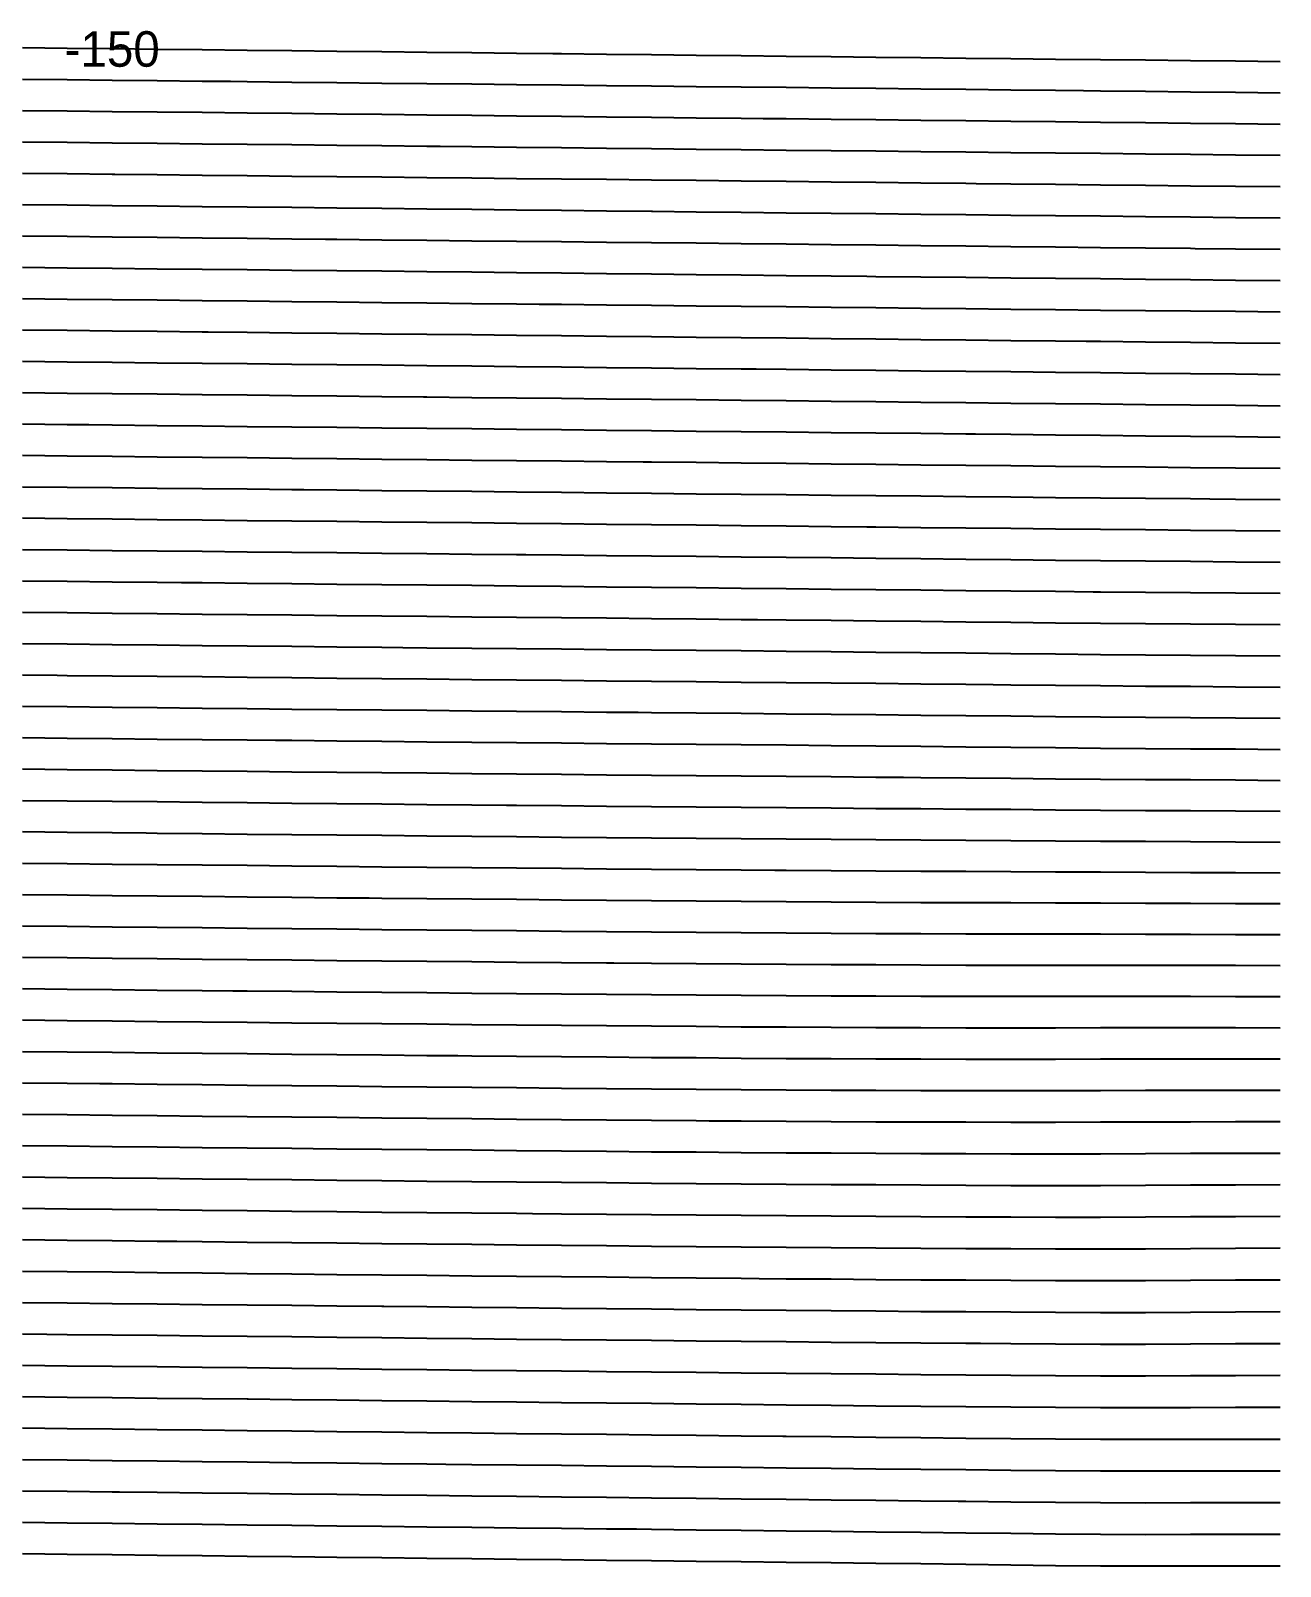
# Model space of a CAD drawing. Header units: metres. Extents: x 228 to 3387, y 52 to 162.
# Drawn here: x 3298.7 to 3386.6, y 53.6 to 161.7 of the extents above; entities that cross this region are included whole.
import ezdxf
from ezdxf.enums import TextEntityAlignment as Align

# ---------------------------------------------------------------- set-up
doc = ezdxf.new("R2010")
doc.units = ezdxf.units.M
for name, color, linetype in [('Vs_-100', 7, 'Continuous'), ('Vs_-125', 7, 'Continuous'), ('Vs_-150', 7, 'Continuous'), ('Vs_-25', 7, 'Continuous'), ('Vs_-50', 7, 'Continuous'), ('Vs_-75', 7, 'Continuous'), ('Vs_0', 7, 'Continuous'), ('Vs_100', 7, 'Continuous'), ('Vs_1000', 7, 'Continuous'), ('Vs_1025', 7, 'Continuous'), ('Vs_1050', 7, 'Continuous'), ('Vs_125', 7, 'Continuous'), ('Vs_150', 7, 'Continuous'), ('Vs_175', 7, 'Continuous'), ('Vs_200', 7, 'Continuous'), ('Vs_225', 7, 'Continuous'), ('Vs_25', 7, 'Continuous'), ('Vs_250', 7, 'Continuous'), ('Vs_275', 7, 'Continuous'), ('Vs_300', 7, 'Continuous'), ('Vs_325', 7, 'Continuous'), ('Vs_350', 7, 'Continuous'), ('Vs_375', 7, 'Continuous'), ('Vs_400', 7, 'Continuous'), ('Vs_425', 7, 'Continuous'), ('Vs_450', 7, 'Continuous'), ('Vs_475', 7, 'Continuous'), ('Vs_50', 7, 'Continuous'), ('Vs_500', 7, 'Continuous'), ('Vs_525', 7, 'Continuous'), ('Vs_550', 7, 'Continuous'), ('Vs_575', 7, 'Continuous'), ('Vs_600', 7, 'Continuous'), ('Vs_625', 7, 'Continuous'), ('Vs_650', 7, 'Continuous'), ('Vs_675', 7, 'Continuous'), ('Vs_700', 7, 'Continuous'), ('Vs_725', 7, 'Continuous'), ('Vs_75', 7, 'Continuous'), ('Vs_750', 7, 'Continuous'), ('Vs_775', 7, 'Continuous'), ('Vs_800', 7, 'Continuous'), ('Vs_825', 7, 'Continuous'), ('Vs_850', 7, 'Continuous'), ('Vs_875', 7, 'Continuous'), ('Vs_900', 7, 'Continuous'), ('Vs_925', 7, 'Continuous'), ('Vs_950', 7, 'Continuous'), ('Vs_975', 7, 'Continuous')]:
    doc.layers.add(name, color=color, linetype=linetype)

msp = doc.modelspace()

# ---------------------------------------------------------------- linework, layer by layer
at = {"layer": 'Vs_-100'}
msp.add_lwpolyline([(3386.6, 155.07), (3383.44, 155.11), (3380.28, 155.14), (3377.11, 155.18), (3373.95, 155.21), (3370.79, 155.24), (3367.63, 155.28), (3364.47, 155.31), (3361.31, 155.35), (3358.14, 155.38), (3354.98, 155.42), (3351.82, 155.45), (3350.21, 155.47), (3348.66, 155.48), (3345.5, 155.52), (3342.34, 155.55), (3339.17, 155.59), (3336.01, 155.62), (3332.85, 155.66), (3329.69, 155.69), (3326.53, 155.72), (3323.36, 155.76), (3320.2, 155.79), (3317.04, 155.83), (3313.88, 155.86), (3310.72, 155.9), (3307.56, 155.93), (3304.39, 155.96), (3301.23, 156), (3298.07, 156.03)], dxfattribs=at)
at = {"layer": 'Vs_-125'}
msp.add_lwpolyline([(3386.6, 157.28), (3383.44, 157.31), (3380.28, 157.35), (3377.11, 157.38), (3373.95, 157.41), (3372.75, 157.43), (3370.79, 157.45), (3367.63, 157.48), (3364.47, 157.52), (3361.31, 157.55), (3358.14, 157.59), (3354.98, 157.62), (3351.82, 157.66), (3348.66, 157.69), (3345.5, 157.72), (3342.34, 157.76), (3339.17, 157.79), (3336.01, 157.83), (3332.85, 157.86), (3329.69, 157.9), (3326.53, 157.93), (3323.36, 157.96), (3320.2, 158), (3317.04, 158.03), (3313.88, 158.07), (3312.72, 158.08), (3310.72, 158.1), (3307.56, 158.14), (3304.39, 158.17), (3301.23, 158.21), (3298.07, 158.24)], dxfattribs=at)
at = {"layer": 'Vs_-150'}
msp.add_lwpolyline([(3386.6, 159.48), (3383.44, 159.51), (3380.28, 159.55), (3377.11, 159.58), (3373.95, 159.62), (3370.79, 159.65), (3367.63, 159.69), (3364.47, 159.72), (3361.31, 159.76), (3358.14, 159.79), (3354.98, 159.83), (3351.82, 159.86), (3348.66, 159.9), (3345.5, 159.93), (3342.34, 159.96), (3339.17, 160), (3336.01, 160.03), (3335.4, 160.04), (3332.85, 160.07), (3329.69, 160.1), (3326.53, 160.14), (3323.36, 160.17), (3320.2, 160.21), (3317.04, 160.24), (3313.88, 160.27), (3310.72, 160.31), (3307.56, 160.34), (3304.39, 160.38), (3301.23, 160.41), (3298.07, 160.45)], dxfattribs=at)
at = {"layer": 'Vs_-25'}
msp.add_lwpolyline([(3386.6, 148.46), (3383.44, 148.5), (3380.28, 148.53), (3377.11, 148.56), (3373.95, 148.6), (3370.79, 148.63), (3367.63, 148.66), (3364.47, 148.7), (3361.31, 148.73), (3358.14, 148.77), (3354.98, 148.8), (3351.82, 148.83), (3348.66, 148.87), (3345.5, 148.9), (3342.41, 148.93), (3342.34, 148.94), (3339.17, 148.97), (3336.01, 149), (3332.85, 149.04), (3329.69, 149.07), (3326.53, 149.11), (3323.36, 149.14), (3320.2, 149.17), (3317.04, 149.21), (3313.88, 149.24), (3310.72, 149.27), (3307.56, 149.31), (3304.39, 149.34), (3301.23, 149.38), (3298.07, 149.41)], dxfattribs=at)
at = {"layer": 'Vs_-50'}
msp.add_lwpolyline([(3386.6, 150.67), (3383.44, 150.7), (3380.28, 150.73), (3377.11, 150.77), (3373.95, 150.8), (3370.79, 150.83), (3367.63, 150.87), (3365.2, 150.89), (3364.47, 150.9), (3361.31, 150.94), (3358.14, 150.97), (3354.98, 151), (3351.82, 151.04), (3348.66, 151.07), (3345.5, 151.11), (3342.34, 151.14), (3339.17, 151.18), (3336.01, 151.21), (3332.85, 151.24), (3329.69, 151.28), (3326.53, 151.31), (3323.36, 151.35), (3320.2, 151.38), (3317.04, 151.41), (3313.88, 151.45), (3310.72, 151.48), (3307.56, 151.52), (3304.57, 151.55), (3304.39, 151.55), (3301.23, 151.58), (3298.07, 151.62)], dxfattribs=at)
at = {"layer": 'Vs_-75'}
msp.add_lwpolyline([(3386.6, 152.87), (3383.44, 152.9), (3380.28, 152.94), (3377.11, 152.97), (3373.95, 153.01), (3370.79, 153.04), (3367.63, 153.07), (3364.47, 153.11), (3361.31, 153.14), (3358.14, 153.18), (3354.98, 153.21), (3351.82, 153.24), (3348.66, 153.28), (3345.5, 153.31), (3342.34, 153.35), (3339.17, 153.38), (3336.01, 153.42), (3332.85, 153.45), (3329.69, 153.48), (3327.48, 153.51), (3326.53, 153.52), (3323.36, 153.55), (3320.2, 153.59), (3317.04, 153.62), (3313.88, 153.65), (3310.72, 153.69), (3307.56, 153.72), (3304.39, 153.76), (3301.23, 153.79), (3298.07, 153.83)], dxfattribs=at)
at = {"layer": 'Vs_0'}
msp.add_lwpolyline([(3386.6, 146.26), (3383.44, 146.29), (3380.61, 146.32), (3380.28, 146.33), (3377.11, 146.36), (3373.95, 146.39), (3370.79, 146.43), (3367.63, 146.46), (3364.47, 146.49), (3361.31, 146.53), (3358.14, 146.56), (3354.98, 146.59), (3351.82, 146.63), (3348.66, 146.66), (3345.5, 146.7), (3342.34, 146.73), (3339.17, 146.76), (3336.01, 146.8), (3332.85, 146.83), (3329.69, 146.86), (3326.53, 146.9), (3323.36, 146.93), (3320.2, 146.97), (3319.4, 146.97), (3317.04, 147), (3313.88, 147.03), (3310.72, 147.07), (3307.56, 147.1), (3304.39, 147.14), (3301.23, 147.17), (3298.07, 147.2)], dxfattribs=at)
at = {"layer": 'Vs_100'}
msp.add_lwpolyline([(3386.6, 137.45), (3383.44, 137.48), (3380.28, 137.51), (3377.11, 137.54), (3373.95, 137.57), (3370.79, 137.61), (3367.63, 137.64), (3364.47, 137.67), (3361.31, 137.71), (3358.14, 137.74), (3354.98, 137.77), (3351.82, 137.81), (3349.71, 137.83), (3348.66, 137.84), (3345.5, 137.87), (3342.34, 137.91), (3339.17, 137.94), (3336.01, 137.97), (3332.85, 138.01), (3329.69, 138.04), (3326.53, 138.07), (3323.36, 138.11), (3320.2, 138.14), (3317.04, 138.17), (3313.88, 138.21), (3310.72, 138.24), (3307.56, 138.27), (3304.39, 138.31), (3301.23, 138.34), (3298.07, 138.37)], dxfattribs=at)
at = {"layer": 'Vs_1000'}
msp.add_lwpolyline([(3386.6, 58.03), (3383.44, 58.03), (3380.28, 58.03), (3377.11, 58.02), (3373.95, 58.03), (3370.79, 58.06), (3367.63, 58.09), (3364.47, 58.12), (3363.94, 58.13), (3361.31, 58.16), (3358.14, 58.2), (3354.98, 58.23), (3351.82, 58.27), (3348.66, 58.3), (3345.5, 58.34), (3342.34, 58.37), (3339.17, 58.41), (3336.01, 58.44), (3332.85, 58.48), (3329.69, 58.51), (3326.53, 58.55), (3323.36, 58.58), (3320.2, 58.62), (3317.04, 58.65), (3313.88, 58.69), (3310.72, 58.72), (3307.56, 58.75), (3304.9, 58.78), (3304.39, 58.79), (3301.23, 58.82), (3298.07, 58.86)], dxfattribs=at)
at = {"layer": 'Vs_1025'}
msp.add_lwpolyline([(3386.6, 55.8), (3383.44, 55.8), (3380.28, 55.8), (3377.11, 55.79), (3373.95, 55.8), (3370.79, 55.83), (3367.63, 55.87), (3364.47, 55.91), (3361.31, 55.94), (3358.14, 55.98), (3354.98, 56.02), (3351.82, 56.05), (3348.66, 56.09), (3345.5, 56.12), (3342.34, 56.16), (3341.28, 56.17), (3339.17, 56.19), (3336.01, 56.23), (3332.85, 56.26), (3329.69, 56.3), (3326.53, 56.33), (3323.36, 56.37), (3320.2, 56.4), (3317.04, 56.44), (3313.88, 56.47), (3310.72, 56.51), (3307.56, 56.54), (3304.39, 56.58), (3301.23, 56.61), (3298.07, 56.65)], dxfattribs=at)
at = {"layer": 'Vs_1050'}
msp.add_lwpolyline([(3386.6, 53.57), (3383.44, 53.57), (3380.28, 53.57), (3377.11, 53.57), (3373.95, 53.58), (3370.79, 53.61), (3367.63, 53.65), (3364.47, 53.69), (3361.31, 53.73), (3358.14, 53.76), (3354.98, 53.8), (3351.82, 53.84), (3348.66, 53.87), (3345.5, 53.91), (3342.34, 53.95), (3339.17, 53.98), (3336.01, 54.02), (3332.85, 54.05), (3329.69, 54.09), (3326.53, 54.12), (3323.36, 54.16), (3320.2, 54.19), (3318.64, 54.21), (3317.04, 54.23), (3313.88, 54.26), (3310.72, 54.3), (3307.56, 54.33), (3304.39, 54.37), (3301.23, 54.4), (3298.07, 54.44)], dxfattribs=at)
at = {"layer": 'Vs_125'}
msp.add_lwpolyline([(3386.6, 135.24), (3383.44, 135.28), (3380.28, 135.31), (3377.11, 135.34), (3373.95, 135.37), (3370.79, 135.4), (3367.63, 135.43), (3364.47, 135.47), (3361.31, 135.5), (3358.14, 135.53), (3354.98, 135.57), (3351.82, 135.6), (3348.66, 135.64), (3345.5, 135.67), (3342.34, 135.7), (3339.17, 135.73), (3336.01, 135.77), (3332.85, 135.8), (3329.69, 135.83), (3326.53, 135.87), (3326.29, 135.87), (3323.36, 135.9), (3320.2, 135.93), (3317.04, 135.97), (3313.88, 136), (3310.72, 136.03), (3307.56, 136.07), (3304.39, 136.1), (3301.23, 136.13), (3298.07, 136.17)], dxfattribs=at)
at = {"layer": 'Vs_150'}
msp.add_lwpolyline([(3386.6, 133.04), (3383.44, 133.07), (3380.28, 133.1), (3377.11, 133.13), (3373.95, 133.17), (3370.79, 133.2), (3367.63, 133.23), (3365.14, 133.26), (3364.47, 133.26), (3361.31, 133.3), (3358.14, 133.33), (3354.98, 133.36), (3351.82, 133.4), (3348.66, 133.43), (3345.5, 133.46), (3342.34, 133.5), (3339.17, 133.53), (3336.01, 133.56), (3332.85, 133.59), (3329.69, 133.63), (3326.53, 133.66), (3323.36, 133.69), (3320.2, 133.73), (3317.04, 133.76), (3313.88, 133.79), (3310.72, 133.83), (3307.56, 133.86), (3304.39, 133.89), (3302.74, 133.91), (3301.23, 133.93), (3298.07, 133.96)], dxfattribs=at)
at = {"layer": 'Vs_175'}
msp.add_lwpolyline([(3386.6, 130.84), (3383.44, 130.87), (3380.28, 130.9), (3377.11, 130.93), (3373.95, 130.96), (3370.79, 130.99), (3367.63, 131.03), (3364.47, 131.06), (3361.31, 131.09), (3358.14, 131.13), (3354.98, 131.16), (3351.82, 131.19), (3348.66, 131.22), (3345.5, 131.26), (3342.34, 131.29), (3341.77, 131.3), (3339.17, 131.32), (3336.01, 131.36), (3332.85, 131.39), (3329.69, 131.42), (3326.53, 131.45), (3323.36, 131.49), (3320.2, 131.52), (3317.04, 131.55), (3313.88, 131.59), (3310.72, 131.62), (3307.56, 131.65), (3304.39, 131.68), (3301.23, 131.72), (3298.07, 131.75)], dxfattribs=at)
at = {"layer": 'Vs_200'}
msp.add_lwpolyline([(3386.6, 128.64), (3383.44, 128.67), (3381.65, 128.68), (3380.28, 128.7), (3377.11, 128.73), (3373.95, 128.76), (3370.79, 128.79), (3367.63, 128.82), (3364.47, 128.85), (3361.31, 128.89), (3358.14, 128.92), (3354.98, 128.95), (3351.82, 128.99), (3348.66, 129.02), (3345.5, 129.05), (3342.34, 129.09), (3339.17, 129.12), (3336.01, 129.15), (3332.85, 129.18), (3329.69, 129.22), (3326.53, 129.25), (3323.36, 129.28), (3320.2, 129.31), (3317.88, 129.34), (3317.04, 129.35), (3313.88, 129.38), (3310.72, 129.41), (3307.56, 129.44), (3304.39, 129.48), (3301.23, 129.51), (3298.07, 129.54)], dxfattribs=at)
at = {"layer": 'Vs_225'}
msp.add_lwpolyline([(3386.6, 126.44), (3383.44, 126.46), (3380.28, 126.49), (3377.11, 126.52), (3373.95, 126.55), (3370.79, 126.58), (3367.63, 126.62), (3364.47, 126.65), (3361.31, 126.68), (3358.14, 126.72), (3357.51, 126.72), (3354.98, 126.75), (3351.82, 126.78), (3348.66, 126.82), (3345.5, 126.85), (3342.34, 126.88), (3339.17, 126.91), (3336.01, 126.94), (3332.85, 126.98), (3329.69, 127.01), (3326.53, 127.04), (3323.36, 127.07), (3320.2, 127.11), (3317.04, 127.14), (3313.88, 127.17), (3310.72, 127.2), (3307.56, 127.24), (3304.39, 127.27), (3301.23, 127.3), (3298.07, 127.34)], dxfattribs=at)
at = {"layer": 'Vs_25'}
msp.add_lwpolyline([(3386.6, 144.06), (3383.44, 144.09), (3380.28, 144.12), (3377.11, 144.15), (3373.95, 144.19), (3370.79, 144.22), (3367.63, 144.25), (3364.47, 144.29), (3361.31, 144.32), (3358.14, 144.35), (3357.5, 144.36), (3354.98, 144.39), (3351.82, 144.42), (3348.66, 144.46), (3345.5, 144.49), (3342.34, 144.52), (3339.17, 144.56), (3336.01, 144.59), (3332.85, 144.63), (3329.69, 144.66), (3326.53, 144.69), (3323.36, 144.73), (3320.2, 144.76), (3317.04, 144.79), (3313.88, 144.83), (3310.72, 144.86), (3307.56, 144.89), (3304.39, 144.93), (3301.23, 144.96), (3298.07, 145)], dxfattribs=at)
at = {"layer": 'Vs_250'}
msp.add_lwpolyline([(3386.6, 124.24), (3383.44, 124.26), (3380.28, 124.29), (3377.11, 124.32), (3373.95, 124.35), (3370.79, 124.38), (3367.63, 124.41), (3364.47, 124.45), (3361.31, 124.48), (3358.14, 124.51), (3354.98, 124.55), (3351.82, 124.58), (3348.66, 124.61), (3345.5, 124.64), (3342.34, 124.67), (3339.17, 124.71), (3336.01, 124.74), (3333.51, 124.76), (3332.85, 124.77), (3329.69, 124.8), (3326.53, 124.83), (3323.36, 124.87), (3320.2, 124.9), (3317.04, 124.93), (3313.88, 124.96), (3310.72, 125), (3307.56, 125.03), (3304.39, 125.06), (3301.23, 125.1), (3298.07, 125.13)], dxfattribs=at)
at = {"layer": 'Vs_275'}
msp.add_lwpolyline([(3386.6, 122.04), (3383.44, 122.06), (3380.28, 122.09), (3377.11, 122.12), (3373.95, 122.15), (3373.43, 122.15), (3370.79, 122.18), (3367.63, 122.21), (3364.47, 122.24), (3361.31, 122.28), (3358.14, 122.31), (3354.98, 122.34), (3351.82, 122.37), (3348.66, 122.41), (3345.5, 122.44), (3342.34, 122.47), (3339.17, 122.5), (3336.01, 122.53), (3332.85, 122.56), (3329.69, 122.6), (3326.53, 122.63), (3323.36, 122.66), (3320.2, 122.69), (3317.04, 122.72), (3313.88, 122.76), (3310.72, 122.79), (3309.27, 122.8), (3307.56, 122.82), (3304.39, 122.85), (3301.23, 122.89), (3298.07, 122.92)], dxfattribs=at)
at = {"layer": 'Vs_300'}
msp.add_lwpolyline([(3386.6, 119.84), (3383.44, 119.86), (3380.28, 119.89), (3377.11, 119.91), (3373.95, 119.94), (3370.79, 119.97), (3367.63, 120.01), (3364.47, 120.04), (3361.31, 120.07), (3358.14, 120.11), (3354.98, 120.14), (3351.82, 120.17), (3349.81, 120.19), (3348.66, 120.2), (3345.5, 120.23), (3342.34, 120.26), (3339.17, 120.3), (3336.01, 120.33), (3332.85, 120.36), (3329.69, 120.39), (3326.53, 120.42), (3323.36, 120.45), (3320.2, 120.48), (3317.04, 120.52), (3313.88, 120.55), (3310.72, 120.58), (3307.56, 120.61), (3304.39, 120.65), (3301.23, 120.68), (3298.07, 120.71)], dxfattribs=at)
at = {"layer": 'Vs_325'}
msp.add_lwpolyline([(3386.6, 117.64), (3383.44, 117.66), (3380.28, 117.69), (3377.11, 117.71), (3373.95, 117.74), (3370.79, 117.77), (3367.63, 117.81), (3364.47, 117.84), (3361.31, 117.87), (3358.14, 117.9), (3354.98, 117.94), (3351.82, 117.97), (3348.66, 118), (3345.5, 118.03), (3342.34, 118.06), (3339.17, 118.09), (3336.01, 118.12), (3332.85, 118.15), (3329.69, 118.18), (3326.53, 118.21), (3324.85, 118.23), (3323.36, 118.25), (3320.2, 118.28), (3317.04, 118.31), (3313.88, 118.34), (3310.72, 118.37), (3307.56, 118.41), (3304.39, 118.44), (3301.23, 118.47), (3298.07, 118.5)], dxfattribs=at)
at = {"layer": 'Vs_350'}
msp.add_lwpolyline([(3386.6, 115.44), (3383.44, 115.46), (3380.28, 115.49), (3377.11, 115.51), (3373.95, 115.54), (3370.79, 115.57), (3367.63, 115.6), (3366.39, 115.62), (3364.47, 115.64), (3361.31, 115.67), (3358.14, 115.7), (3354.98, 115.73), (3351.82, 115.76), (3348.66, 115.79), (3345.5, 115.82), (3342.34, 115.85), (3339.17, 115.88), (3336.01, 115.92), (3332.85, 115.95), (3329.69, 115.98), (3326.53, 116.01), (3323.36, 116.04), (3320.2, 116.07), (3317.04, 116.1), (3313.88, 116.13), (3310.72, 116.17), (3307.56, 116.2), (3304.39, 116.23), (3301.23, 116.26), (3300.52, 116.27), (3298.07, 116.3)], dxfattribs=at)
at = {"layer": 'Vs_375'}
msp.add_lwpolyline([(3386.6, 113.25), (3383.44, 113.27), (3380.28, 113.29), (3377.11, 113.31), (3373.95, 113.34), (3370.79, 113.37), (3367.63, 113.41), (3364.47, 113.44), (3361.31, 113.47), (3358.14, 113.5), (3354.98, 113.53), (3351.82, 113.56), (3348.66, 113.59), (3345.5, 113.62), (3342.34, 113.65), (3341.41, 113.66), (3339.17, 113.68), (3336.01, 113.71), (3332.85, 113.74), (3329.69, 113.77), (3326.53, 113.8), (3323.36, 113.83), (3320.2, 113.86), (3317.04, 113.89), (3313.88, 113.93), (3310.72, 113.96), (3307.56, 113.99), (3304.39, 114.02), (3301.23, 114.06), (3298.07, 114.09)], dxfattribs=at)
at = {"layer": 'Vs_400'}
msp.add_lwpolyline([(3386.6, 111.05), (3383.44, 111.08), (3380.28, 111.1), (3377.11, 111.12), (3373.95, 111.14), (3370.79, 111.18), (3367.63, 111.21), (3364.47, 111.24), (3361.31, 111.27), (3358.14, 111.3), (3354.98, 111.33), (3351.82, 111.36), (3348.66, 111.39), (3345.5, 111.42), (3342.34, 111.44), (3339.17, 111.47), (3336.01, 111.5), (3332.85, 111.53), (3329.69, 111.56), (3326.53, 111.59), (3323.36, 111.62), (3320.2, 111.66), (3317.04, 111.69), (3315.88, 111.7), (3313.88, 111.72), (3310.72, 111.75), (3307.56, 111.78), (3304.39, 111.82), (3301.23, 111.85), (3298.07, 111.88)], dxfattribs=at)
at = {"layer": 'Vs_425'}
msp.add_lwpolyline([(3386.6, 108.87), (3383.44, 108.9), (3380.28, 108.92), (3377.11, 108.93), (3373.95, 108.95), (3370.79, 108.98), (3367.63, 109.02), (3364.47, 109.05), (3361.31, 109.07), (3360.08, 109.09), (3358.14, 109.1), (3354.98, 109.13), (3351.82, 109.16), (3348.66, 109.18), (3345.5, 109.21), (3342.34, 109.24), (3339.17, 109.27), (3336.01, 109.3), (3332.85, 109.33), (3329.69, 109.36), (3326.53, 109.39), (3323.36, 109.42), (3320.2, 109.45), (3317.04, 109.48), (3313.88, 109.51), (3310.72, 109.54), (3307.56, 109.57), (3304.39, 109.61), (3301.23, 109.64), (3298.07, 109.67)], dxfattribs=at)
at = {"layer": 'Vs_450'}
msp.add_lwpolyline([(3386.6, 106.7), (3383.44, 106.72), (3380.28, 106.74), (3377.11, 106.75), (3373.95, 106.77), (3370.79, 106.8), (3367.63, 106.83), (3364.47, 106.85), (3361.31, 106.88), (3358.14, 106.9), (3354.98, 106.93), (3351.82, 106.95), (3348.66, 106.98), (3345.5, 107.01), (3342.34, 107.03), (3339.17, 107.06), (3336.01, 107.09), (3332.85, 107.12), (3332.13, 107.13), (3329.69, 107.15), (3326.53, 107.18), (3323.36, 107.21), (3320.2, 107.24), (3317.04, 107.27), (3313.88, 107.3), (3310.72, 107.33), (3307.56, 107.37), (3304.39, 107.4), (3301.23, 107.43), (3298.07, 107.46)], dxfattribs=at)
at = {"layer": 'Vs_475'}
msp.add_lwpolyline([(3386.6, 104.53), (3383.44, 104.55), (3380.28, 104.57), (3377.11, 104.58), (3373.95, 104.6), (3370.79, 104.62), (3367.63, 104.64), (3364.47, 104.66), (3361.31, 104.68), (3358.14, 104.7), (3354.98, 104.73), (3351.82, 104.75), (3348.66, 104.78), (3345.5, 104.8), (3342.34, 104.83), (3339.17, 104.85), (3336.01, 104.88), (3332.85, 104.91), (3329.69, 104.94), (3326.53, 104.97), (3323.36, 105), (3320.2, 105.03), (3317.04, 105.06), (3313.88, 105.09), (3310.72, 105.13), (3307.56, 105.16), (3306.79, 105.17), (3304.39, 105.19), (3301.23, 105.22), (3298.07, 105.26)], dxfattribs=at)
at = {"layer": 'Vs_50'}
msp.add_lwpolyline([(3386.6, 141.85), (3383.44, 141.89), (3380.28, 141.92), (3377.11, 141.95), (3373.95, 141.98), (3370.79, 142.02), (3367.63, 142.05), (3364.47, 142.08), (3361.31, 142.12), (3358.14, 142.15), (3354.98, 142.18), (3351.82, 142.22), (3348.66, 142.25), (3345.5, 142.28), (3342.34, 142.32), (3339.17, 142.35), (3336.01, 142.39), (3334.45, 142.4), (3332.85, 142.42), (3329.69, 142.45), (3326.53, 142.49), (3323.36, 142.52), (3320.2, 142.55), (3317.04, 142.59), (3313.88, 142.62), (3310.72, 142.65), (3307.56, 142.69), (3304.39, 142.72), (3301.23, 142.75), (3298.07, 142.79)], dxfattribs=at)
at = {"layer": 'Vs_500'}
msp.add_lwpolyline([(3386.6, 102.36), (3383.44, 102.38), (3380.28, 102.39), (3377.11, 102.41), (3373.95, 102.42), (3370.79, 102.43), (3367.63, 102.45), (3364.47, 102.47), (3361.31, 102.48), (3358.14, 102.5), (3354.98, 102.52), (3351.82, 102.55), (3351.02, 102.55), (3348.66, 102.57), (3345.5, 102.6), (3342.34, 102.62), (3339.17, 102.65), (3336.01, 102.68), (3332.85, 102.7), (3329.69, 102.73), (3326.53, 102.76), (3323.36, 102.79), (3320.2, 102.82), (3317.04, 102.85), (3313.88, 102.89), (3310.72, 102.92), (3307.56, 102.95), (3304.39, 102.98), (3301.23, 103.01), (3298.07, 103.05)], dxfattribs=at)
at = {"layer": 'Vs_525'}
msp.add_lwpolyline([(3386.6, 100.19), (3383.44, 100.21), (3380.28, 100.22), (3377.11, 100.23), (3373.95, 100.24), (3370.79, 100.25), (3367.63, 100.26), (3364.47, 100.27), (3361.31, 100.28), (3358.14, 100.3), (3354.98, 100.32), (3351.82, 100.34), (3348.66, 100.37), (3345.5, 100.39), (3342.34, 100.41), (3339.17, 100.44), (3336.01, 100.47), (3332.85, 100.5), (3329.69, 100.52), (3326.53, 100.55), (3323.36, 100.58), (3322.47, 100.59), (3320.2, 100.61), (3317.04, 100.65), (3313.88, 100.68), (3310.72, 100.71), (3307.56, 100.74), (3304.39, 100.77), (3301.23, 100.81), (3298.07, 100.84)], dxfattribs=at)
at = {"layer": 'Vs_550'}
msp.add_lwpolyline([(3386.6, 98.01), (3383.44, 98.03), (3380.28, 98.04), (3377.11, 98.05), (3373.95, 98.06), (3370.79, 98.06), (3367.63, 98.07), (3364.47, 98.07), (3361.31, 98.08), (3358.14, 98.1), (3354.98, 98.12), (3351.82, 98.14), (3348.66, 98.16), (3345.5, 98.18), (3342.34, 98.21), (3339.17, 98.23), (3336.01, 98.26), (3332.85, 98.29), (3329.69, 98.32), (3326.53, 98.35), (3323.36, 98.38), (3320.2, 98.41), (3317.04, 98.44), (3313.88, 98.47), (3310.72, 98.5), (3307.56, 98.53), (3304.39, 98.56), (3301.23, 98.6), (3298.07, 98.63)], dxfattribs=at)
at = {"layer": 'Vs_575'}
msp.add_lwpolyline([(3386.6, 95.83), (3383.44, 95.85), (3380.28, 95.86), (3377.11, 95.87), (3373.95, 95.87), (3370.79, 95.87), (3367.63, 95.87), (3364.47, 95.87), (3361.31, 95.88), (3358.14, 95.9), (3354.98, 95.91), (3351.82, 95.93), (3348.66, 95.95), (3345.5, 95.97), (3342.34, 96), (3339.69, 96.02), (3339.17, 96.02), (3336.01, 96.05), (3332.85, 96.08), (3329.69, 96.11), (3326.53, 96.14), (3323.36, 96.17), (3320.2, 96.2), (3317.04, 96.23), (3313.88, 96.26), (3310.72, 96.29), (3307.56, 96.32), (3304.39, 96.36), (3301.23, 96.39), (3298.07, 96.42)], dxfattribs=at)
at = {"layer": 'Vs_600'}
msp.add_lwpolyline([(3386.6, 93.65), (3383.44, 93.66), (3380.28, 93.67), (3377.11, 93.67), (3373.95, 93.67), (3370.79, 93.67), (3367.63, 93.67), (3364.47, 93.67), (3361.31, 93.68), (3358.14, 93.69), (3354.98, 93.7), (3351.82, 93.72), (3348.66, 93.74), (3345.5, 93.77), (3342.34, 93.79), (3339.17, 93.82), (3336.01, 93.84), (3332.85, 93.87), (3329.69, 93.9), (3326.53, 93.93), (3323.36, 93.96), (3320.2, 93.99), (3317.04, 94.02), (3313.88, 94.05), (3312.87, 94.06), (3310.72, 94.08), (3307.56, 94.11), (3304.39, 94.15), (3301.23, 94.18), (3298.07, 94.21)], dxfattribs=at)
at = {"layer": 'Vs_625'}
msp.add_lwpolyline([(3386.6, 91.46), (3383.44, 91.47), (3380.28, 91.47), (3377.11, 91.47), (3373.95, 91.47), (3370.79, 91.46), (3367.63, 91.46), (3364.47, 91.46), (3361.31, 91.47), (3358.14, 91.48), (3354.98, 91.5), (3351.82, 91.51), (3348.66, 91.53), (3345.5, 91.56), (3342.34, 91.58), (3339.17, 91.61), (3336.01, 91.63), (3332.85, 91.66), (3329.69, 91.69), (3326.53, 91.72), (3323.36, 91.75), (3320.2, 91.78), (3317.04, 91.81), (3313.88, 91.84), (3310.72, 91.87), (3307.56, 91.9), (3304.39, 91.94), (3301.23, 91.97), (3298.07, 92)], dxfattribs=at)
at = {"layer": 'Vs_650'}
msp.add_lwpolyline([(3386.6, 89.26), (3383.44, 89.27), (3380.28, 89.27), (3377.11, 89.26), (3373.95, 89.26), (3370.79, 89.25), (3367.63, 89.25), (3364.47, 89.25), (3361.31, 89.26), (3358.14, 89.27), (3354.98, 89.28), (3351.82, 89.3), (3348.66, 89.32), (3345.5, 89.35), (3342.34, 89.37), (3339.17, 89.4), (3336.01, 89.42), (3332.85, 89.45), (3329.69, 89.48), (3328.72, 89.49), (3326.53, 89.51), (3323.36, 89.54), (3320.2, 89.57), (3317.04, 89.6), (3313.88, 89.63), (3310.72, 89.66), (3307.56, 89.7), (3304.39, 89.73), (3301.23, 89.76), (3298.07, 89.79)], dxfattribs=at)
at = {"layer": 'Vs_675'}
msp.add_lwpolyline([(3386.6, 87.06), (3383.44, 87.06), (3380.28, 87.06), (3377.11, 87.05), (3373.95, 87.04), (3370.79, 87.03), (3367.63, 87.03), (3364.47, 87.04), (3361.31, 87.04), (3358.14, 87.06), (3354.98, 87.07), (3351.82, 87.09), (3348.66, 87.11), (3345.5, 87.13), (3342.34, 87.16), (3339.17, 87.18), (3336.01, 87.21), (3332.85, 87.24), (3329.69, 87.27), (3326.53, 87.3), (3323.36, 87.33), (3320.2, 87.36), (3317.04, 87.39), (3313.88, 87.42), (3310.72, 87.45), (3307.56, 87.49), (3304.39, 87.52), (3303.52, 87.53), (3301.23, 87.55), (3298.07, 87.58)], dxfattribs=at)
at = {"layer": 'Vs_700'}
msp.add_lwpolyline([(3386.6, 84.85), (3383.44, 84.85), (3380.28, 84.84), (3377.11, 84.83), (3373.95, 84.82), (3370.79, 84.81), (3367.63, 84.81), (3364.47, 84.82), (3361.31, 84.83), (3358.14, 84.84), (3354.98, 84.86), (3351.82, 84.88), (3348.66, 84.9), (3346.41, 84.91), (3345.5, 84.92), (3342.34, 84.95), (3339.17, 84.97), (3336.01, 85), (3332.85, 85.03), (3329.69, 85.06), (3326.53, 85.09), (3323.36, 85.12), (3320.2, 85.15), (3317.04, 85.18), (3313.88, 85.21), (3310.72, 85.24), (3307.56, 85.28), (3304.39, 85.31), (3301.23, 85.34), (3298.07, 85.38)], dxfattribs=at)
at = {"layer": 'Vs_725'}
msp.add_lwpolyline([(3386.6, 82.63), (3383.44, 82.63), (3380.28, 82.62), (3377.11, 82.6), (3373.95, 82.59), (3370.79, 82.59), (3367.63, 82.59), (3364.47, 82.6), (3361.31, 82.61), (3358.14, 82.62), (3354.98, 82.64), (3351.82, 82.66), (3348.66, 82.68), (3345.5, 82.71), (3342.34, 82.73), (3339.17, 82.76), (3336.01, 82.79), (3332.85, 82.82), (3329.69, 82.85), (3326.53, 82.88), (3323.36, 82.91), (3320.2, 82.94), (3318.53, 82.95), (3317.04, 82.97), (3313.88, 83), (3310.72, 83.03), (3307.56, 83.07), (3304.39, 83.1), (3301.23, 83.13), (3298.07, 83.17)], dxfattribs=at)
at = {"layer": 'Vs_75'}
msp.add_lwpolyline([(3386.6, 139.65), (3383.44, 139.68), (3380.28, 139.71), (3377.11, 139.75), (3373.95, 139.78), (3372.94, 139.79), (3370.79, 139.81), (3367.63, 139.84), (3364.47, 139.88), (3361.31, 139.91), (3358.14, 139.94), (3354.98, 139.98), (3351.82, 140.01), (3348.66, 140.05), (3345.5, 140.08), (3342.34, 140.11), (3339.17, 140.15), (3336.01, 140.18), (3332.85, 140.21), (3329.69, 140.25), (3326.53, 140.28), (3323.36, 140.31), (3320.2, 140.35), (3317.04, 140.38), (3313.88, 140.41), (3311.15, 140.44), (3310.72, 140.45), (3307.56, 140.48), (3304.39, 140.51), (3301.23, 140.55), (3298.07, 140.58)], dxfattribs=at)
at = {"layer": 'Vs_750'}
msp.add_lwpolyline([(3386.6, 80.41), (3383.44, 80.4), (3380.28, 80.39), (3377.11, 80.37), (3373.95, 80.36), (3370.79, 80.36), (3367.63, 80.36), (3364.47, 80.37), (3361.31, 80.39), (3358.14, 80.41), (3354.98, 80.42), (3351.82, 80.45), (3348.66, 80.47), (3345.5, 80.49), (3342.34, 80.52), (3339.17, 80.55), (3336.01, 80.58), (3332.85, 80.6), (3329.69, 80.63), (3326.53, 80.66), (3323.36, 80.7), (3320.2, 80.73), (3317.04, 80.76), (3313.88, 80.79), (3310.72, 80.82), (3307.56, 80.86), (3304.39, 80.89), (3301.23, 80.92), (3298.07, 80.96)], dxfattribs=at)
at = {"layer": 'Vs_775'}
msp.add_lwpolyline([(3386.6, 78.18), (3383.44, 78.17), (3380.28, 78.16), (3377.11, 78.14), (3373.95, 78.12), (3370.79, 78.13), (3367.63, 78.14), (3364.47, 78.15), (3361.31, 78.17), (3358.14, 78.19), (3354.98, 78.21), (3351.82, 78.23), (3348.66, 78.25), (3345.5, 78.28), (3342.34, 78.31), (3339.17, 78.33), (3336.01, 78.36), (3333.98, 78.38), (3332.85, 78.39), (3329.69, 78.42), (3326.53, 78.45), (3323.36, 78.48), (3320.2, 78.52), (3317.04, 78.55), (3313.88, 78.58), (3310.72, 78.61), (3307.56, 78.65), (3304.39, 78.68), (3301.23, 78.71), (3298.07, 78.75)], dxfattribs=at)
at = {"layer": 'Vs_800'}
msp.add_lwpolyline([(3386.6, 75.95), (3383.44, 75.94), (3380.28, 75.92), (3377.11, 75.9), (3373.95, 75.89), (3370.79, 75.9), (3367.63, 75.91), (3364.47, 75.92), (3361.31, 75.94), (3358.14, 75.96), (3354.98, 75.99), (3351.82, 76.01), (3348.66, 76.04), (3345.5, 76.06), (3342.34, 76.09), (3339.17, 76.12), (3336.01, 76.15), (3332.85, 76.18), (3329.69, 76.21), (3326.53, 76.24), (3323.36, 76.27), (3320.2, 76.31), (3317.04, 76.34), (3313.88, 76.37), (3310.72, 76.4), (3308.94, 76.42), (3307.56, 76.44), (3304.39, 76.47), (3301.23, 76.5), (3298.07, 76.54)], dxfattribs=at)
at = {"layer": 'Vs_825'}
msp.add_lwpolyline([(3386.6, 73.71), (3383.44, 73.7), (3380.28, 73.68), (3377.11, 73.66), (3373.95, 73.65), (3370.79, 73.66), (3367.63, 73.68), (3364.47, 73.7), (3361.31, 73.72), (3358.14, 73.74), (3354.98, 73.77), (3351.82, 73.79), (3349.93, 73.81), (3348.66, 73.82), (3345.5, 73.85), (3342.34, 73.88), (3339.17, 73.91), (3336.01, 73.94), (3332.85, 73.97), (3329.69, 74), (3326.53, 74.03), (3323.36, 74.06), (3320.2, 74.09), (3317.04, 74.13), (3313.88, 74.16), (3310.72, 74.19), (3307.56, 74.23), (3304.39, 74.26), (3301.23, 74.29), (3298.07, 74.33)], dxfattribs=at)
at = {"layer": 'Vs_850'}
msp.add_lwpolyline([(3386.6, 71.47), (3383.44, 71.46), (3380.28, 71.44), (3377.11, 71.42), (3373.95, 71.42), (3370.79, 71.43), (3367.63, 71.45), (3364.47, 71.47), (3361.31, 71.49), (3358.14, 71.52), (3354.98, 71.55), (3351.82, 71.57), (3348.66, 71.6), (3345.5, 71.63), (3342.34, 71.66), (3339.17, 71.69), (3336.01, 71.72), (3332.85, 71.75), (3329.69, 71.79), (3326.53, 71.82), (3323.51, 71.85), (3323.36, 71.85), (3320.2, 71.88), (3317.04, 71.92), (3313.88, 71.95), (3310.72, 71.98), (3307.56, 72.02), (3304.39, 72.05), (3301.23, 72.08), (3298.07, 72.12)], dxfattribs=at)
at = {"layer": 'Vs_875'}
msp.add_lwpolyline([(3386.6, 69.23), (3383.44, 69.22), (3380.28, 69.21), (3377.11, 69.19), (3373.95, 69.18), (3370.79, 69.2), (3367.63, 69.22), (3365.51, 69.24), (3364.47, 69.24), (3361.31, 69.27), (3358.14, 69.3), (3354.98, 69.33), (3351.82, 69.36), (3348.66, 69.39), (3345.5, 69.42), (3342.34, 69.45), (3339.17, 69.48), (3336.01, 69.51), (3332.85, 69.54), (3329.69, 69.57), (3326.53, 69.61), (3323.36, 69.64), (3320.2, 69.67), (3317.04, 69.71), (3313.88, 69.74), (3310.72, 69.77), (3307.56, 69.81), (3304.39, 69.84), (3301.23, 69.87), (3299.79, 69.89), (3298.07, 69.91)], dxfattribs=at)
at = {"layer": 'Vs_900'}
msp.add_lwpolyline([(3386.6, 66.99), (3383.44, 66.98), (3380.28, 66.97), (3377.11, 66.95), (3373.95, 66.95), (3370.79, 66.97), (3367.63, 66.99), (3364.47, 67.02), (3361.31, 67.05), (3358.14, 67.08), (3354.98, 67.11), (3351.82, 67.14), (3348.66, 67.17), (3345.5, 67.2), (3342.34, 67.23), (3339.17, 67.26), (3337.93, 67.28), (3336.01, 67.3), (3332.85, 67.33), (3329.69, 67.36), (3326.53, 67.39), (3323.36, 67.43), (3320.2, 67.46), (3317.04, 67.49), (3313.88, 67.53), (3310.72, 67.56), (3307.56, 67.6), (3304.39, 67.63), (3301.23, 67.66), (3298.07, 67.7)], dxfattribs=at)
at = {"layer": 'Vs_925'}
msp.add_lwpolyline([(3386.6, 64.74), (3383.44, 64.74), (3380.28, 64.73), (3377.11, 64.72), (3373.95, 64.72), (3370.79, 64.74), (3367.63, 64.76), (3364.47, 64.79), (3361.31, 64.82), (3358.14, 64.85), (3354.98, 64.89), (3351.82, 64.92), (3348.66, 64.95), (3345.5, 64.98), (3342.34, 65.02), (3339.17, 65.05), (3336.01, 65.08), (3332.85, 65.12), (3329.69, 65.15), (3326.53, 65.18), (3323.36, 65.22), (3320.2, 65.25), (3317.04, 65.28), (3313.95, 65.32), (3313.88, 65.32), (3310.72, 65.35), (3307.56, 65.39), (3304.39, 65.42), (3301.23, 65.45), (3298.07, 65.49)], dxfattribs=at)
at = {"layer": 'Vs_950'}
msp.add_lwpolyline([(3386.6, 62.5), (3383.44, 62.5), (3380.28, 62.49), (3377.11, 62.49), (3373.95, 62.49), (3370.79, 62.51), (3367.63, 62.54), (3364.47, 62.57), (3361.31, 62.6), (3358.14, 62.63), (3354.98, 62.67), (3351.82, 62.7), (3351.6, 62.7), (3348.66, 62.73), (3345.5, 62.77), (3342.34, 62.8), (3339.17, 62.84), (3336.01, 62.87), (3332.85, 62.9), (3329.69, 62.94), (3326.53, 62.97), (3323.36, 63), (3320.2, 63.04), (3317.04, 63.07), (3313.88, 63.11), (3310.72, 63.14), (3307.56, 63.18), (3304.39, 63.21), (3301.23, 63.24), (3298.07, 63.28)], dxfattribs=at)
at = {"layer": 'Vs_975'}
msp.add_lwpolyline([(3386.6, 60.27), (3383.44, 60.27), (3380.28, 60.26), (3377.11, 60.26), (3373.95, 60.26), (3370.79, 60.28), (3367.63, 60.31), (3364.47, 60.35), (3361.31, 60.38), (3358.14, 60.41), (3354.98, 60.45), (3351.82, 60.48), (3348.66, 60.52), (3345.5, 60.55), (3342.34, 60.59), (3339.17, 60.62), (3336.01, 60.66), (3332.85, 60.69), (3329.69, 60.72), (3327.88, 60.74), (3326.53, 60.76), (3323.36, 60.79), (3320.2, 60.83), (3317.04, 60.86), (3313.88, 60.9), (3310.72, 60.93), (3307.56, 60.96), (3304.39, 61), (3301.23, 61.03), (3298.07, 61.07)], dxfattribs=at)

# ---------------------------------------------------------------- texts
at = {"layer": 'Vs_-150'}
msp.add_text('-150', height=2.5, dxfattribs=at).set_placement((3304.39, 160.38), align=Align.MIDDLE_CENTER)

doc.saveas('drawing.dxf')
